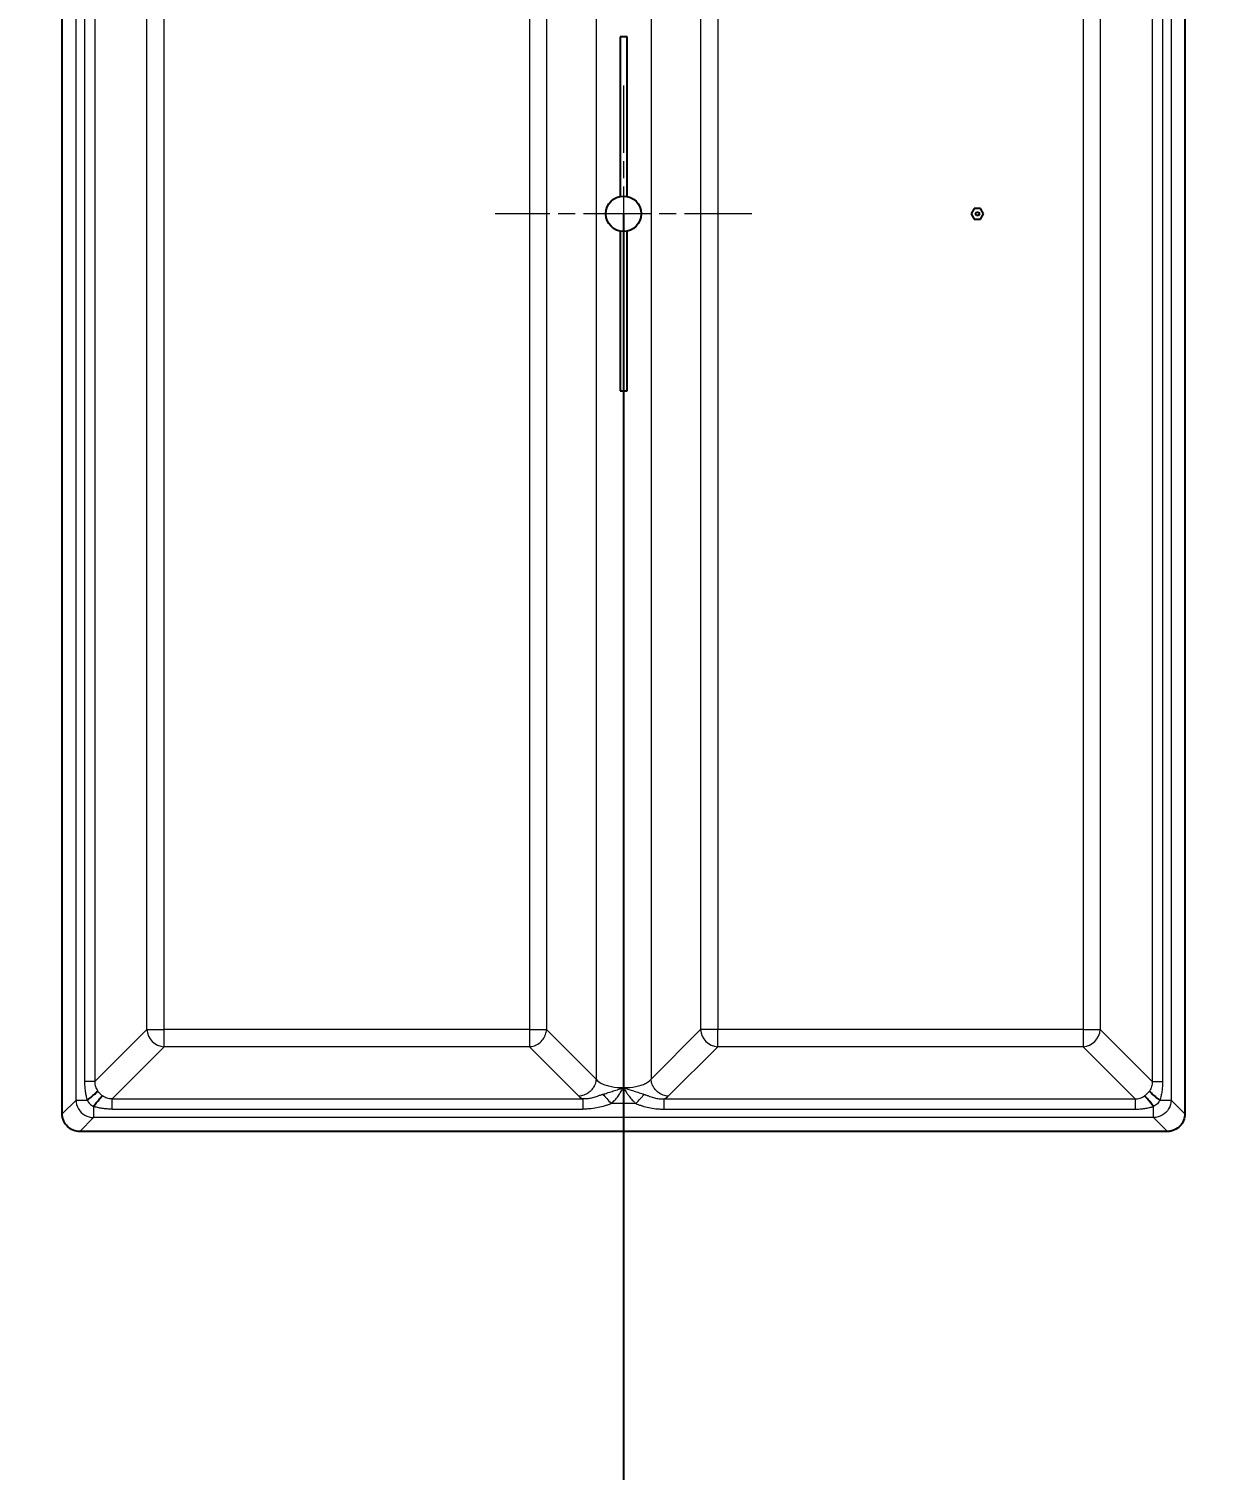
# Model space of a CAD drawing. Header units: millimetres. Extents: x 0 to 1486, y 0 to 1051.
# Drawn here: x 679.69 to 713.67, y 161.74 to 202.48 of the extents above; entities that cross this region are included whole.
import ezdxf

# ---------------------------------------------------------------- set-up
doc = ezdxf.new("R2010")
doc.units = ezdxf.units.MM
doc.header["$LTSCALE"] = 1.25
doc.linetypes.add('CHAIN', pattern=[0.3543, 0.2362, -0.0295, 0.0591, -0.0295])
for name, color, linetype, lineweight, true_color in [('Bemaßungen(DIN)', 7, 'Continuous', 5, 0x262659), ('Mittelpunktmarkierung(DIN)', 7, 'Continuous', 9, 0x262659), ('Sichtbare Kanten(DIN)', 7, 'Continuous', 25, 0x262659), ('Sichtbare tangentiale Kanten(DIN)', 7, 'Continuous', 15, 0x1a1a3e)]:
    doc.layers.add(name, color=color, linetype=linetype, lineweight=lineweight, true_color=true_color)
doc.styles.add('Aktuell-DINGroßer Text', font='arial.ttf')
doc.dimstyles.new('STANDARD-DIN', dxfattribs={"dimscale": 1.25, "dimtxt": 5.25, "dimasz": 2.5, "dimexe": 3.175, "dimexo": 0, "dimgap": 0.8, "dimtad": 1, "dimrnd": 1e-08, "dimtxsty": 'Aktuell-DINGroßer Text', "dimcen": 0.09, "dimdle": 10, "dimclrd": 256, "dimclre": 256, "dimclrt": 256, "dimazin": 2, "dimtfac": 0.666667, "dimtmove": 0, "dimatfit": 3, "dimfxl": 1, "dimtolj": 1, "dimlwd": 25, "dimlwe": 25, "dimarcsym": 0})

# ---------------------------------------------------------------- blocks, each defined once
blk = doc.blocks.new('_DotSmall')
at = {"color": 0, "linetype": 'ByBlock', "const_width": 0.5}
blk.add_lwpolyline([(-0.0625, 0, 1), (0.0625, 0, 1)], format="xyb", close=True, dxfattribs=at)
blk = doc.blocks.new('*D113')
at = {"layer": 'Bemaßungen(DIN)', "color": 250, "linetype": 'Continuous', "lineweight": 25, "true_color": 0x3f3f3f, "transparency": 16777216}
for p, q in [((662.998, 197.249), (662.998, 74.53)), ((696.498, 197.249), (696.498, 74.53)), ((662.998, 78.499), (696.498, 78.499))]:
    blk.add_line(p, q, dxfattribs=at)
at = {"layer": 'Defpoints', "color": 0, "linetype": 'Continuous', "transparency": 16777216}
for p in [(662.998, 197.249), (696.498, 197.249), (696.498, 78.499)]:
    blk.add_point(p, dxfattribs=at)
at = {"layer": 'Bemaßungen(DIN)', "color": 250, "linetype": 'Continuous', "lineweight": 25, "true_color": 0x3f3f3f, "transparency": 16777216, "xscale": 3.125, "yscale": 3.125, "zscale": 3.125, "rotation": 180}
blk.add_blockref('_DotSmall', (662.998, 78.499), dxfattribs=at)
at = {"layer": 'Bemaßungen(DIN)', "color": 250, "linetype": 'Continuous', "lineweight": 25, "true_color": 0x3f3f3f, "transparency": 16777216, "xscale": 3.125, "yscale": 3.125, "zscale": 3.125}
blk.add_blockref('_DotSmall', (696.498, 78.499), dxfattribs=at)
at = {"layer": 'Bemaßungen(DIN)', "color": 179, "linetype": 'Continuous', "lineweight": 25, "true_color": 0x262659, "transparency": 16777216, "insert": (665.668, 87.386), "char_height": 6.5625, "attachment_point": 1, "style": 'Aktuell-DINGroßer Text'}
blk.add_mtext('\\A1;33,5{\\H4.375;±0,1}', dxfattribs=at)
blk = doc.blocks.new('*D114')
at = {"layer": 'Bemaßungen(DIN)', "color": 250, "linetype": 'Continuous', "lineweight": 25, "true_color": 0x3f3f3f, "transparency": 16777216}
for p, q in [((696.498, 197.249), (696.498, 74.53)), ((729.998, 197.249), (729.998, 74.53)), ((696.498, 78.499), (729.998, 78.499))]:
    blk.add_line(p, q, dxfattribs=at)
at = {"layer": 'Defpoints', "color": 0, "linetype": 'Continuous', "transparency": 16777216}
for p in [(696.498, 197.249), (729.998, 197.249), (729.998, 78.499)]:
    blk.add_point(p, dxfattribs=at)
at = {"layer": 'Bemaßungen(DIN)', "color": 250, "linetype": 'Continuous', "lineweight": 25, "true_color": 0x3f3f3f, "transparency": 16777216, "xscale": 3.125, "yscale": 3.125, "zscale": 3.125, "rotation": 180}
blk.add_blockref('_DotSmall', (696.498, 78.499), dxfattribs=at)
at = {"layer": 'Bemaßungen(DIN)', "color": 250, "linetype": 'Continuous', "lineweight": 25, "true_color": 0x3f3f3f, "transparency": 16777216, "xscale": 3.125, "yscale": 3.125, "zscale": 3.125}
blk.add_blockref('_DotSmall', (729.998, 78.499), dxfattribs=at)
at = {"layer": 'Bemaßungen(DIN)', "color": 179, "linetype": 'Continuous', "lineweight": 25, "true_color": 0x262659, "transparency": 16777216, "insert": (699.168, 87.386), "char_height": 6.5625, "attachment_point": 1, "style": 'Aktuell-DINGroßer Text'}
blk.add_mtext('\\A1;33,5{\\H4.375;±0,1}', dxfattribs=at)

msp = doc.modelspace()

# ---------------------------------------------------------------- linework, layer by layer
at = {"layer": 'Mittelpunktmarkierung(DIN)', "linetype": 'CHAIN', "ltscale": 6.444903}
for p, q in [((696.4985, 200.8739), (696.4985, 193.6239)), ((700.1235, 197.2489), (692.8735, 197.2489))]:
    msp.add_line(p, q, dxfattribs=at)
at = {"layer": 'Sichtbare Kanten(DIN)'}
for p, q in [((680.6335, 171.809), (680.6335, 222.6887)), ((712.3635, 222.6887), (712.3635, 171.809)), ((696.3985, 202.2489), (696.3985, 197.7388)), ((696.5985, 202.2489), (696.3985, 202.2489)), ((696.5985, 197.7388), (696.5985, 202.2489)), ((706.4119, 197.3989), (706.3253, 197.2489)), ((706.3253, 197.2489), (706.4119, 197.0989)), ((706.5851, 197.3989), (706.4119, 197.3989)), ((706.4407, 197.2489), (706.4696, 197.2989)), ((706.4696, 197.1989), (706.4407, 197.2489)), ((706.4696, 197.2989), (706.5273, 197.2989)), ((706.5273, 197.1989), (706.4696, 197.1989)), ((706.5273, 197.2989), (706.5562, 197.2489)), ((706.5562, 197.2489), (706.5273, 197.1989)), ((706.6717, 197.2489), (706.5851, 197.3989)), ((706.5851, 197.0989), (706.6717, 197.2489)), ((696.3985, 196.759), (696.3985, 192.2489)), ((696.5985, 192.2489), (696.5985, 196.759)), ((706.4119, 197.0989), (706.5851, 197.0989)), ((696.3985, 192.2489), (696.5985, 192.2489)), ((711.8683, 171.3139), (681.1286, 171.3139))]:
    msp.add_line(p, q, dxfattribs=at)
msp.add_circle((696.4985, 197.2489), 0.5, dxfattribs=at)
for points, knots in [([(681.3397, 172.1991), (681.3555, 172.2108), (681.3711, 172.2224), (681.3864, 172.234), (681.4054, 172.2485), (681.424, 172.2629), (681.4417, 172.2769), (681.4524, 172.2854), (681.4628, 172.2937), (681.4728, 172.3019), (681.493, 172.3183), (681.5119, 172.3341), (681.5292, 172.3492), (681.5466, 172.3642), (681.5623, 172.3784), (681.5763, 172.3916), (681.5833, 172.3982), (681.5898, 172.4045), (681.5959, 172.4106), (681.6059, 172.4206), (681.6147, 172.4299), (681.622, 172.4383), (681.6279, 172.4451), (681.6328, 172.4512), (681.6368, 172.4567)], [-1.0769104, -1.0769104, -1.0769104, -1.0769104, -0.9572537, -0.9572537, -0.9572537, -0.8077, -0.8077, -0.8077, -0.7179403, -0.7179403, -0.7179403, -0.5384552, -0.5384552, -0.5384552, -0.3589701, -0.3589701, -0.3589701, -0.2692104, -0.2692104, -0.2692104, -0.1196567, -0.1196567, -0.1196567, 0, 0, 0, 0]), ([(681.5187, 172.0201), (681.5304, 172.0359), (681.542, 172.0515), (681.5536, 172.0668), (681.5681, 172.0858), (681.5825, 172.1044), (681.5965, 172.1221), (681.605, 172.1328), (681.6133, 172.1432), (681.6215, 172.1532), (681.6379, 172.1734), (681.6537, 172.1923), (681.6687, 172.2096), (681.6838, 172.227), (681.698, 172.2427), (681.7112, 172.2567), (681.7178, 172.2637), (681.7241, 172.2702), (681.7302, 172.2763), (681.7402, 172.2863), (681.7495, 172.2951), (681.7579, 172.3024), (681.7647, 172.3083), (681.7708, 172.3132), (681.7763, 172.3172)], [-1.0769104, -1.0769104, -1.0769104, -1.0769104, -0.9572537, -0.9572537, -0.9572537, -0.8077, -0.8077, -0.8077, -0.7179403, -0.7179403, -0.7179403, -0.5384552, -0.5384552, -0.5384552, -0.3589701, -0.3589701, -0.3589701, -0.2692104, -0.2692104, -0.2692104, -0.1196567, -0.1196567, -0.1196567, 0, 0, 0, 0]), ([(711.4782, 172.0201), (711.4666, 172.0359), (711.4549, 172.0515), (711.4433, 172.0668), (711.4288, 172.0858), (711.4145, 172.1044), (711.4004, 172.1221), (711.392, 172.1328), (711.3836, 172.1432), (711.3754, 172.1532), (711.359, 172.1734), (711.3432, 172.1923), (711.3282, 172.2096), (711.3131, 172.227), (711.2989, 172.2427), (711.2857, 172.2567), (711.2791, 172.2637), (711.2728, 172.2702), (711.2668, 172.2763), (711.2567, 172.2863), (711.2474, 172.2951), (711.239, 172.3024), (711.2323, 172.3083), (711.2261, 172.3132), (711.2206, 172.3172)], [-1.0769104, -1.0769104, -1.0769104, -1.0769104, -0.9572537, -0.9572537, -0.9572537, -0.8077, -0.8077, -0.8077, -0.7179403, -0.7179403, -0.7179403, -0.5384552, -0.5384552, -0.5384552, -0.3589701, -0.3589701, -0.3589701, -0.2692104, -0.2692104, -0.2692104, -0.1196567, -0.1196567, -0.1196567, 0, 0, 0, 0]), ([(711.6573, 172.1991), (711.6414, 172.2108), (711.6258, 172.2224), (711.6106, 172.234), (711.5915, 172.2485), (711.573, 172.2629), (711.5552, 172.2769), (711.5445, 172.2854), (711.5342, 172.2937), (711.5241, 172.3019), (711.5039, 172.3183), (711.485, 172.3341), (711.4677, 172.3492), (711.4504, 172.3642), (711.4346, 172.3784), (711.4206, 172.3916), (711.4136, 172.3982), (711.4071, 172.4045), (711.4011, 172.4106), (711.391, 172.4206), (711.3822, 172.4299), (711.3749, 172.4383), (711.369, 172.4451), (711.3641, 172.4512), (711.3601, 172.4567)], [-1.0769104, -1.0769104, -1.0769104, -1.0769104, -0.9572537, -0.9572537, -0.9572537, -0.8077, -0.8077, -0.8077, -0.7179403, -0.7179403, -0.7179403, -0.5384552, -0.5384552, -0.5384552, -0.3589701, -0.3589701, -0.3589701, -0.2692104, -0.2692104, -0.2692104, -0.1196567, -0.1196567, -0.1196567, 0, 0, 0, 0]), ([(681.1286, 171.3139), (681.0646, 171.3139), (681.0002, 171.3263), (680.8823, 171.3741), (680.8286, 171.4091), (680.7377, 171.4972), (680.701, 171.5501), (680.6616, 171.6397), (680.6511, 171.6727), (680.6371, 171.7401), (680.6335, 171.7746), (680.6335, 171.809)], [0, 0, 0, 0, 0.019193526, 0.019193526, 0.038166014, 0.038166014, 0.057250771, 0.057250771, 0.067667509, 0.067667509, 0.078108379, 0.078108379, 0.078108379, 0.078108379]), ([(712.3635, 171.809), (712.3635, 171.745), (712.351, 171.6806), (712.3033, 171.5627), (712.2683, 171.509), (712.1801, 171.4181), (712.1272, 171.3814), (712.0376, 171.342), (712.0046, 171.3315), (711.9372, 171.3175), (711.9028, 171.3139), (711.8683, 171.3139)], [0, 0, 0, 0, 0.019193526, 0.019193526, 0.038166014, 0.038166014, 0.057250771, 0.057250771, 0.067667509, 0.067667509, 0.078108379, 0.078108379, 0.078108379, 0.078108379])]:
    msp.add_open_spline(points, degree=3, knots=knots, dxfattribs=at)
at = {"layer": 'Sichtbare tangentiale Kanten(DIN)'}
for p, q in [((681.0236, 172.1991), (681.0236, 222.2986)), ((711.9734, 222.2986), (711.9734, 172.1991)), ((681.2644, 221.7758), (681.2644, 172.722)), ((681.556, 221.7758), (681.556, 172.722)), ((695.7216, 221.7024), (695.7216, 172.7953)), ((697.2753, 221.7024), (697.2753, 172.7953)), ((711.4409, 221.7758), (711.4409, 172.722)), ((711.7325, 221.7758), (711.7325, 172.722)), ((683.0271, 174.193), (683.0271, 220.3047)), ((683.5126, 174.193), (683.5126, 220.3047)), ((693.8365, 220.3047), (693.8365, 174.193)), ((694.3221, 220.3047), (694.3221, 174.193)), ((698.6749, 220.3047), (698.6749, 174.193)), ((699.1604, 220.3047), (699.1604, 174.193)), ((709.4843, 220.3047), (709.4843, 174.193)), ((709.9699, 220.3047), (709.9699, 174.193)), ((681.556, 172.722), (683.0271, 174.193)), ((683.0271, 174.193), (683.5126, 174.193)), ((693.8365, 174.193), (683.5126, 174.193)), ((683.5126, 173.7075), (683.5126, 174.193)), ((693.8365, 174.193), (693.8365, 173.7075)), ((693.8365, 174.193), (694.3221, 174.193)), ((694.3221, 174.193), (695.7216, 172.7953)), ((698.6749, 174.193), (697.2753, 172.7953)), ((699.1604, 174.193), (698.6749, 174.193)), ((709.4843, 174.193), (699.1604, 174.193)), ((699.1604, 173.7075), (699.1604, 174.193)), ((709.4843, 174.193), (709.9699, 174.193)), ((709.4843, 174.193), (709.4843, 173.7075)), ((711.4409, 172.722), (709.9699, 174.193)), ((682.0416, 172.2364), (683.5126, 173.7075)), ((693.8365, 173.7075), (683.5126, 173.7075)), ((693.8365, 173.7075), (695.2361, 172.3097)), ((699.1604, 173.7075), (697.7608, 172.3097)), ((709.4843, 173.7075), (699.1604, 173.7075)), ((710.9553, 172.2364), (709.4843, 173.7075)), ((681.556, 172.722), (681.2644, 172.722)), ((711.4409, 172.722), (711.7325, 172.722)), ((680.6335, 171.809), (681.0236, 172.1991)), ((682.0416, 172.2364), (695.35, 172.2364)), ((682.0416, 171.9449), (682.0416, 172.2364)), ((682.0416, 171.9449), (695.35, 171.9449)), ((695.35, 172.2364), (695.35, 171.9449)), ((696.8459, 172.1001), (696.1512, 172.1001)), ((697.647, 172.2364), (710.9553, 172.2364)), ((697.647, 171.9449), (697.647, 172.2364)), ((697.647, 171.9449), (710.9553, 171.9449)), ((710.9553, 172.2364), (710.9553, 171.9449)), ((711.6573, 172.1991), (711.9734, 172.1991)), ((712.3635, 171.809), (711.9734, 172.1991)), ((681.1286, 171.3139), (681.5187, 171.704)), ((711.4782, 171.704), (681.5187, 171.704)), ((711.8683, 171.3139), (711.4782, 171.704))]:
    msp.add_line(p, q, dxfattribs=at)
for centre, major_axis, ratio, start_param, end_param in [((683.5126, 174.193), (0.3536, -0.3536), 0.9446321, 3.9554703, 5.4693077), ((699.1604, 174.193), (0.3533, -0.3538), 0.9445654, 3.9561594, 5.4699263), ((709.4843, 174.193), (-0.3536, -0.3536), 0.9446321, 0.8138776, 2.327715), ((696.1512, 172.1001), (0.3344, -0.3717), 0.0000692, 3.9311732, 4.7123471), ((696.8458, 172.1), (0.3343, 0.3717), 0.0000692, 4.7125872, 5.493443), ((696.2928, 172.3683), (1.094, -0.0179), 0.2634519, 3.4077328, 3.677844), ((696.7041, 172.3683), (1.094, 0.0179), 0.2634519, 5.746934, 6.0170452)]:
    msp.add_ellipse(centre, major_axis=major_axis, ratio=ratio, start_param=start_param, end_param=end_param, dxfattribs=at)
for points, knots in [([(693.8365, 173.7075), (693.8482, 173.7081), (693.8599, 173.7092), (693.8716, 173.7107), (693.8949, 173.7138), (693.918, 173.7185), (693.9409, 173.7248), (693.9665, 173.7319), (693.9918, 173.741), (694.0162, 173.7521), (694.0244, 173.7557), (694.0324, 173.7597), (694.0404, 173.7638), (694.0881, 173.7885), (694.1322, 173.8208), (694.1705, 173.8591), (694.2087, 173.8973), (694.241, 173.9414), (694.2657, 173.9892), (694.2699, 173.9971), (694.2738, 174.0052), (694.2775, 174.0133), (694.2885, 174.0378), (694.2977, 174.063), (694.3048, 174.0887), (694.3111, 174.1115), (694.3158, 174.1347), (694.3188, 174.158), (694.3203, 174.1697), (694.3214, 174.1813), (694.3221, 174.193)], [0, 0, 0, 0, 0.0720856, 0.0720856, 0.0720856, 0.2162567, 0.2162567, 0.2162567, 0.3784425, 0.3784425, 0.3784425, 0.4325134, 0.4325134, 0.4325134, 0.7568985, 0.7568985, 0.7568985, 1.0812835, 1.0812835, 1.0812835, 1.1353545, 1.1353545, 1.1353545, 1.2975402, 1.2975402, 1.2975402, 1.4417114, 1.4417114, 1.4417114, 1.5137969, 1.5137969, 1.5137969, 1.5137969]), ([(681.2644, 172.722), (681.2645, 172.7103), (681.2646, 172.6986), (681.2648, 172.6869), (681.2649, 172.6752), (681.2653, 172.6635), (681.2657, 172.6519), (681.2665, 172.6286), (681.2677, 172.6054), (681.2693, 172.5823), (681.2726, 172.5363), (681.2774, 172.4909), (681.2838, 172.4468), (681.2902, 172.4025), (681.2982, 172.3595), (681.3076, 172.3181), (681.3123, 172.2975), (681.3174, 172.2772), (681.3227, 172.2573), (681.3254, 172.2474), (681.3281, 172.2376), (681.3309, 172.2279), (681.3338, 172.2182), (681.3367, 172.2086), (681.3397, 172.1991)], [0, 0, 0, 0, 0.03321382, 0.03321382, 0.03321382, 0.06641125, 0.06641125, 0.06641125, 0.13277377, 0.13277377, 0.13277377, 0.26517816, 0.26517816, 0.26517816, 0.3981672, 0.3981672, 0.3981672, 0.46455773, 0.46455773, 0.46455773, 0.4977404, 0.4977404, 0.4977404, 0.53089997, 0.53089997, 0.53089997, 0.53089997]), ([(681.556, 172.722), (681.5535, 172.6727), (681.5655, 172.5764), (681.6094, 172.4941), (681.6368, 172.4567)], [0, 0, 0, 0, 0.14249094, 0.285274, 0.285274, 0.285274, 0.285274]), ([(695.7216, 172.7953), (695.7209, 172.7836), (695.7198, 172.7719), (695.7183, 172.7603), (695.7153, 172.737), (695.7106, 172.7138), (695.7043, 172.691), (695.6972, 172.6653), (695.6881, 172.64), (695.677, 172.6156), (695.6733, 172.6075), (695.6694, 172.5994), (695.6653, 172.5914), (695.6488, 172.5596), (695.6289, 172.5294), (695.6062, 172.5015), (695.5948, 172.4875), (695.5828, 172.4741), (695.57, 172.4613), (695.5573, 172.4486), (695.5439, 172.4365), (695.5299, 172.4251), (695.495, 172.3967), (695.4565, 172.3728), (695.4158, 172.3543), (695.3913, 172.3433), (695.3661, 172.3341), (695.3404, 172.327), (695.3176, 172.3207), (695.2944, 172.316), (695.2711, 172.313), (695.2594, 172.3115), (695.2478, 172.3104), (695.2361, 172.3097)], [-1.5137969, -1.5137969, -1.5137969, -1.5137969, -1.4417114, -1.4417114, -1.4417114, -1.2975402, -1.2975402, -1.2975402, -1.1353545, -1.1353545, -1.1353545, -1.0812835, -1.0812835, -1.0812835, -0.8650268, -0.8650268, -0.8650268, -0.7568985, -0.7568985, -0.7568985, -0.6487701, -0.6487701, -0.6487701, -0.3784425, -0.3784425, -0.3784425, -0.2162567, -0.2162567, -0.2162567, -0.0720856, -0.0720856, -0.0720856, 0, 0, 0, 0]), ([(695.7216, 172.7953), (695.7428, 172.761), (695.7785, 172.7281), (695.8265, 172.6983), (695.8425, 172.6884), (695.8598, 172.6788), (695.8785, 172.6697), (695.9158, 172.6514), (695.9583, 172.6348), (696.0049, 172.6203), (696.0515, 172.6057), (696.1023, 172.5932), (696.1557, 172.5831), (696.2625, 172.5629), (696.3803, 172.5523), (696.4985, 172.5523)], [-1.0975594, -1.0975594, -1.0975594, -1.0975594, -0.8232491, -0.8232491, -0.8232491, -0.7317063, -0.7317063, -0.7317063, -0.5486389, -0.5486389, -0.5486389, -0.3658531, -0.3658531, -0.3658531, 0, 0, 0, 0]), ([(696.4985, 172.5523), (696.6166, 172.5523), (696.7344, 172.5629), (696.8412, 172.5831), (696.8946, 172.5932), (696.9454, 172.6057), (696.992, 172.6203), (697.0387, 172.6348), (697.0811, 172.6514), (697.1184, 172.6697), (697.1371, 172.6788), (697.1544, 172.6884), (697.1704, 172.6983), (697.2184, 172.7281), (697.2541, 172.761), (697.2753, 172.7953)], [0, 0, 0, 0, 0.3658531, 0.3658531, 0.3658531, 0.5486389, 0.5486389, 0.5486389, 0.7317063, 0.7317063, 0.7317063, 0.8232491, 0.8232491, 0.8232491, 1.0975594, 1.0975594, 1.0975594, 1.0975594]), ([(697.7608, 172.3097), (697.7492, 172.3104), (697.7375, 172.3115), (697.7258, 172.313), (697.7025, 172.316), (697.6793, 172.3207), (697.6565, 172.327), (697.6308, 172.3341), (697.6056, 172.3433), (697.5812, 172.3543), (697.5404, 172.3728), (697.5019, 172.3967), (697.467, 172.4251), (697.453, 172.4365), (697.4396, 172.4486), (697.4269, 172.4613), (697.4142, 172.4741), (697.4021, 172.4875), (697.3907, 172.5015), (697.368, 172.5294), (697.3481, 172.5596), (697.3316, 172.5914), (697.3275, 172.5994), (697.3236, 172.6075), (697.3199, 172.6156), (697.3088, 172.64), (697.2997, 172.6653), (697.2926, 172.691), (697.2863, 172.7138), (697.2816, 172.737), (697.2786, 172.7603), (697.2771, 172.7719), (697.276, 172.7836), (697.2753, 172.7953)], [-1.5137969, -1.5137969, -1.5137969, -1.5137969, -1.4417114, -1.4417114, -1.4417114, -1.2975402, -1.2975402, -1.2975402, -1.1353545, -1.1353545, -1.1353545, -0.8650268, -0.8650268, -0.8650268, -0.7568985, -0.7568985, -0.7568985, -0.6487701, -0.6487701, -0.6487701, -0.4325134, -0.4325134, -0.4325134, -0.3784425, -0.3784425, -0.3784425, -0.2162567, -0.2162567, -0.2162567, -0.0720856, -0.0720856, -0.0720856, 0, 0, 0, 0]), ([(711.4409, 172.722), (711.4434, 172.6727), (711.4315, 172.5764), (711.3875, 172.4941), (711.3601, 172.4567)], [0, 0, 0, 0, 0.14249094, 0.285274, 0.285274, 0.285274, 0.285274]), ([(711.7325, 172.722), (711.7324, 172.7103), (711.7324, 172.6986), (711.7322, 172.6869), (711.732, 172.6752), (711.7317, 172.6635), (711.7312, 172.6519), (711.7304, 172.6286), (711.7292, 172.6054), (711.7276, 172.5823), (711.7244, 172.5363), (711.7195, 172.4909), (711.7131, 172.4468), (711.7067, 172.4025), (711.6987, 172.3595), (711.6893, 172.3181), (711.6846, 172.2975), (711.6796, 172.2772), (711.6742, 172.2573), (711.6716, 172.2474), (711.6688, 172.2376), (711.666, 172.2279), (711.6631, 172.2182), (711.6602, 172.2086), (711.6573, 172.1991)], [0, 0, 0, 0, 0.03321382, 0.03321382, 0.03321382, 0.06641125, 0.06641125, 0.06641125, 0.13277377, 0.13277377, 0.13277377, 0.26517816, 0.26517816, 0.26517816, 0.3981672, 0.3981672, 0.3981672, 0.46455773, 0.46455773, 0.46455773, 0.4977404, 0.4977404, 0.4977404, 0.53089997, 0.53089997, 0.53089997, 0.53089997]), ([(681.6368, 172.4567), (681.6559, 172.4308), (681.6986, 172.3799), (681.7494, 172.337), (681.7763, 172.3172)], [0, 0, 0, 0, 0.09759049, 0.19891575, 0.19891575, 0.19891575, 0.19891575]), ([(682.0416, 172.2364), (681.9923, 172.2339), (681.896, 172.2459), (681.8137, 172.2898), (681.7763, 172.3172)], [0, 0, 0, 0, 0.14249094, 0.285274, 0.285274, 0.285274, 0.285274]), ([(695.9157, 172.3618), (695.9084, 172.3594), (695.9012, 172.357), (695.8941, 172.3546), (695.887, 172.3523), (695.8801, 172.3499), (695.8734, 172.3475), (695.8598, 172.3428), (695.8467, 172.338), (695.8339, 172.3334), (695.8057, 172.323), (695.7793, 172.3129), (695.7534, 172.3034), (695.7089, 172.2872), (695.666, 172.2728), (695.6229, 172.2615), (695.5809, 172.2505), (695.5386, 172.2426), (695.4961, 172.2381), (695.4703, 172.2354), (695.4443, 172.234), (695.4184, 172.2338), (695.407, 172.2337), (695.3955, 172.2339), (695.3841, 172.2344), (695.3727, 172.2348), (695.3613, 172.2356), (695.35, 172.2364)], [0, 0, 0, 0, 0.01897228, 0.01897228, 0.01897228, 0.03796594, 0.03796594, 0.03796594, 0.07600353, 0.07600353, 0.07600353, 0.16039524, 0.16039524, 0.16039524, 0.30539712, 0.30539712, 0.30539712, 0.44668431, 0.44668431, 0.44668431, 0.53247752, 0.53247752, 0.53247752, 0.57051482, 0.57051482, 0.57051482, 0.60860001, 0.60860001, 0.60860001, 0.60860001]), ([(695.9157, 172.3618), (695.9251, 172.3648), (695.9345, 172.3678), (695.944, 172.3709), (695.9536, 172.3741), (695.9633, 172.3772), (695.9731, 172.3804), (695.9927, 172.3869), (696.0129, 172.3935), (696.0338, 172.4004), (696.0769, 172.4146), (696.1231, 172.4298), (696.1735, 172.446), (696.2206, 172.461), (696.2712, 172.4769), (696.3247, 172.4942), (696.3523, 172.5031), (696.3807, 172.5123), (696.4098, 172.522), (696.4243, 172.5268), (696.4389, 172.5318), (696.4537, 172.5368), (696.4685, 172.5419), (696.4835, 172.547), (696.4985, 172.5523)], [0, 0, 0, 0, 0.0397614, 0.0397614, 0.0397614, 0.07945706, 0.07945706, 0.07945706, 0.15871475, 0.15871475, 0.15871475, 0.32258978, 0.32258978, 0.32258978, 0.4758974, 0.4758974, 0.4758974, 0.55516805, 0.55516805, 0.55516805, 0.59470833, 0.59470833, 0.59470833, 0.634183, 0.634183, 0.634183, 0.634183]), ([(696.1512, 172.1001), (696.1599, 172.1081), (696.1688, 172.1161), (696.1774, 172.1243), (696.1861, 172.1325), (696.1947, 172.1409), (696.2031, 172.1493), (696.22, 172.1661), (696.2365, 172.1834), (696.2525, 172.201), (696.2858, 172.2376), (696.3173, 172.2758), (696.3471, 172.3152), (696.3749, 172.352), (696.4003, 172.3906), (696.4251, 172.4294), (696.4379, 172.4495), (696.4505, 172.4698), (696.4628, 172.4902), (696.469, 172.5004), (696.4751, 172.5107), (696.481, 172.521), (696.487, 172.5314), (696.4928, 172.5418), (696.4985, 172.5523)], [0, 0, 0, 0, 0.03572785, 0.03572785, 0.03572785, 0.07149694, 0.07149694, 0.07149694, 0.14312062, 0.14312062, 0.14312062, 0.29141532, 0.29141532, 0.29141532, 0.42964001, 0.42964001, 0.42964001, 0.50120862, 0.50120862, 0.50120862, 0.53702584, 0.53702584, 0.53702584, 0.57289678, 0.57289678, 0.57289678, 0.57289678]), ([(696.4985, 172.5523), (696.6005, 172.5166), (696.7642, 172.4654), (696.9475, 172.4059), (697.0382, 172.3756), (697.0812, 172.3617)], [0, 0, 0, 0, 0.26896933, 0.45156768, 0.63416604, 0.63416604, 0.63416604, 0.63416604]), ([(696.4985, 172.5523), (696.5042, 172.5418), (696.5099, 172.5313), (696.5159, 172.521), (696.5218, 172.5107), (696.5279, 172.5004), (696.534, 172.4902), (696.5463, 172.4697), (696.5588, 172.4494), (696.5716, 172.4292), (696.5893, 172.4011), (696.6075, 172.3732), (696.627, 172.3462), (696.6355, 172.3344), (696.6441, 172.3228), (696.6529, 172.3112), (696.6818, 172.2732), (696.7123, 172.2363), (696.7445, 172.201), (696.7606, 172.1834), (696.7771, 172.1661), (696.794, 172.1492), (696.8024, 172.1408), (696.8109, 172.1325), (696.8196, 172.1243), (696.8283, 172.1161), (696.8371, 172.1081), (696.8459, 172.1001)], [0, 0, 0, 0, 0.0358734, 0.0358734, 0.0358734, 0.07170528, 0.07170528, 0.07170528, 0.14331927, 0.14331927, 0.14331927, 0.24303125, 0.24303125, 0.24303125, 0.28653163, 0.28653163, 0.28653163, 0.42986368, 0.42986368, 0.42986368, 0.50150264, 0.50150264, 0.50150264, 0.53727834, 0.53727834, 0.53727834, 0.5730102, 0.5730102, 0.5730102, 0.5730102]), ([(697.0812, 172.3617), (697.0885, 172.3593), (697.0957, 172.3569), (697.1028, 172.3546), (697.1099, 172.3522), (697.1168, 172.3498), (697.1236, 172.3475), (697.1372, 172.3427), (697.1503, 172.338), (697.163, 172.3333), (697.1912, 172.323), (697.2176, 172.3129), (697.2436, 172.3034), (697.2881, 172.2871), (697.331, 172.2727), (697.3741, 172.2615), (697.4161, 172.2505), (697.4584, 172.2426), (697.5009, 172.2381), (697.5267, 172.2354), (697.5526, 172.234), (697.5785, 172.2338), (697.5899, 172.2337), (697.6014, 172.2339), (697.6128, 172.2344), (697.6242, 172.2348), (697.6356, 172.2356), (697.647, 172.2364)], [0, 0, 0, 0, 0.01897293, 0.01897293, 0.01897293, 0.03796717, 0.03796717, 0.03796717, 0.07600559, 0.07600559, 0.07600559, 0.16042953, 0.16042953, 0.16042953, 0.30545971, 0.30545971, 0.30545971, 0.44674818, 0.44674818, 0.44674818, 0.53248555, 0.53248555, 0.53248555, 0.57052339, 0.57052339, 0.57052339, 0.60860904, 0.60860904, 0.60860904, 0.60860904]), ([(710.9553, 172.2364), (711.0046, 172.2339), (711.1009, 172.2459), (711.1832, 172.2898), (711.2206, 172.3172)], [0, 0, 0, 0, 0.14249094, 0.285274, 0.285274, 0.285274, 0.285274]), ([(711.3601, 172.4567), (711.341, 172.4308), (711.2983, 172.3799), (711.2475, 172.337), (711.2206, 172.3172)], [0, 0, 0, 0, 0.09759049, 0.19891575, 0.19891575, 0.19891575, 0.19891575]), ([(681.0236, 172.1991), (681.0261, 172.1991), (681.0299, 172.1991), (681.0349, 172.1991), (681.0417, 172.1991), (681.0508, 172.1991), (681.0621, 172.1991), (681.0672, 172.1991), (681.0727, 172.1991), (681.0786, 172.1991), (681.0953, 172.1991), (681.1153, 172.1991), (681.1381, 172.1991), (681.1541, 172.1991), (681.1716, 172.1991), (681.1901, 172.1991), (681.2071, 172.1991), (681.225, 172.1991), (681.2436, 172.1991), (681.2577, 172.1991), (681.2722, 172.1991), (681.287, 172.1991), (681.3042, 172.1991), (681.3218, 172.1991), (681.3397, 172.1991)], [0, 0, 0, 0, 0.1366456, 0.1366456, 0.1366456, 0.3250932, 0.3250932, 0.3250932, 0.4099368, 0.4099368, 0.4099368, 0.6502295, 0.6502295, 0.6502295, 0.8198736, 0.8198736, 0.8198736, 0.9753762, 0.9753762, 0.9753762, 1.0931648, 1.0931648, 1.0931648, 1.2298104, 1.2298104, 1.2298104, 1.2298104]), ([(681.3397, 172.1991), (681.348, 172.182), (681.3669, 172.1467), (681.4079, 172.0936), (681.4626, 172.0493), (681.4996, 172.0294), (681.5187, 172.0201)], [0, 0, 0, 0, 0.06385433, 0.1271103, 0.18750841, 0.25908506, 0.25908506, 0.25908506, 0.25908506]), ([(682.0416, 171.9449), (682.0299, 171.9449), (682.0182, 171.945), (682.0065, 171.9452), (681.9948, 171.9453), (681.9831, 171.9457), (681.9715, 171.9461), (681.9482, 171.9469), (681.925, 171.9481), (681.9019, 171.9497), (681.8559, 171.953), (681.8105, 171.9578), (681.7664, 171.9642), (681.7221, 171.9706), (681.6791, 171.9786), (681.6377, 171.988), (681.617, 171.9927), (681.5968, 171.9978), (681.5769, 172.0031), (681.567, 172.0058), (681.5572, 172.0085), (681.5475, 172.0113), (681.5378, 172.0142), (681.5282, 172.0171), (681.5187, 172.0201)], [0, 0, 0, 0, 0.03321382, 0.03321382, 0.03321382, 0.06641125, 0.06641125, 0.06641125, 0.13277377, 0.13277377, 0.13277377, 0.26517816, 0.26517816, 0.26517816, 0.3981672, 0.3981672, 0.3981672, 0.46455773, 0.46455773, 0.46455773, 0.4977404, 0.4977404, 0.4977404, 0.53089995, 0.53089995, 0.53089995, 0.53089995]), ([(681.5187, 172.0201), (681.5187, 171.9996), (681.5187, 171.9334), (681.5187, 171.832), (681.5187, 171.741), (681.5187, 171.7106), (681.5187, 171.704)], [-0.48919907, -0.48919907, -0.48919907, -0.48919907, -0.42706452, -0.28470968, -0.14235484, 0, 0, 0, 0]), ([(696.1512, 172.1001), (696.1441, 172.0973), (696.1372, 172.0945), (696.1302, 172.0917), (696.1232, 172.089), (696.1161, 172.0862), (696.109, 172.0835), (696.0949, 172.078), (696.0806, 172.0727), (696.0662, 172.0673), (696.0373, 172.0568), (696.0078, 172.0465), (695.9775, 172.0369), (695.9742, 172.0358), (695.9709, 172.0348), (695.9676, 172.0337), (695.9093, 172.0156), (695.8479, 171.9995), (695.7834, 171.9864), (695.7205, 171.9736), (695.6547, 171.9636), (695.5871, 171.9567), (695.5824, 171.9562), (695.5778, 171.9557), (695.5731, 171.9553), (695.5365, 171.9518), (695.4995, 171.9492), (695.4622, 171.9474), (695.4436, 171.9466), (695.4249, 171.9459), (695.4062, 171.9455), (695.3875, 171.9451), (695.3687, 171.945), (695.35, 171.9449)], [0, 0, 0, 0, 0.02583351, 0.02583351, 0.02583351, 0.0516036, 0.0516036, 0.0516036, 0.10300036, 0.10300036, 0.10300036, 0.20559562, 0.20559562, 0.20559562, 0.21673382, 0.21673382, 0.21673382, 0.41266739, 0.41266739, 0.41266739, 0.60358148, 0.60358148, 0.60358148, 0.61677746, 0.61677746, 0.61677746, 0.71958411, 0.71958411, 0.71958411, 0.77098124, 0.77098124, 0.77098124, 0.82236981, 0.82236981, 0.82236981, 0.82236981]), ([(696.8459, 172.1001), (696.8529, 172.0973), (696.8599, 172.0945), (696.8669, 172.0917), (696.8739, 172.089), (696.8809, 172.0862), (696.888, 172.0835), (696.9022, 172.078), (696.9164, 172.0727), (696.9309, 172.0673), (696.9597, 172.0567), (696.9892, 172.0465), (697.0195, 172.0368), (697.0228, 172.0358), (697.0261, 172.0347), (697.0295, 172.0337), (697.0877, 172.0155), (697.1491, 171.9995), (697.2137, 171.9864), (697.2765, 171.9736), (697.3423, 171.9636), (697.4099, 171.9567), (697.4146, 171.9562), (697.4192, 171.9557), (697.4239, 171.9553), (697.4604, 171.9518), (697.4974, 171.9492), (697.5347, 171.9474), (697.5533, 171.9466), (697.572, 171.9459), (697.5907, 171.9455), (697.6095, 171.9451), (697.6282, 171.945), (697.647, 171.9449)], [0, 0, 0, 0, 0.02582867, 0.02582867, 0.02582867, 0.05159429, 0.05159429, 0.05159429, 0.10298265, 0.10298265, 0.10298265, 0.20556131, 0.20556131, 0.20556131, 0.21674073, 0.21674073, 0.21674073, 0.4126769, 0.4126769, 0.4126769, 0.60355799, 0.60355799, 0.60355799, 0.61667445, 0.61667445, 0.61667445, 0.7194638, 0.7194638, 0.7194638, 0.77085237, 0.77085237, 0.77085237, 0.82223245, 0.82223245, 0.82223245, 0.82223245]), ([(710.9553, 171.9449), (710.9671, 171.9449), (710.9787, 171.945), (710.9904, 171.9452), (711.0021, 171.9453), (711.0138, 171.9457), (711.0254, 171.9461), (711.0487, 171.9469), (711.072, 171.9481), (711.095, 171.9497), (711.1411, 171.953), (711.1865, 171.9578), (711.2305, 171.9642), (711.2748, 171.9706), (711.3178, 171.9786), (711.3592, 171.988), (711.3799, 171.9927), (711.4001, 171.9978), (711.42, 172.0031), (711.4299, 172.0058), (711.4397, 172.0085), (711.4494, 172.0113), (711.4591, 172.0142), (711.4687, 172.0171), (711.4782, 172.0201)], [0, 0, 0, 0, 0.03321382, 0.03321382, 0.03321382, 0.06641125, 0.06641125, 0.06641125, 0.13277377, 0.13277377, 0.13277377, 0.26517816, 0.26517816, 0.26517816, 0.3981672, 0.3981672, 0.3981672, 0.46455773, 0.46455773, 0.46455773, 0.4977404, 0.4977404, 0.4977404, 0.53089995, 0.53089995, 0.53089995, 0.53089995]), ([(711.6573, 172.1991), (711.6489, 172.182), (711.63, 172.1467), (711.589, 172.0936), (711.5344, 172.0493), (711.4973, 172.0294), (711.4782, 172.0201)], [0, 0, 0, 0, 0.06385433, 0.1271103, 0.18750841, 0.25908506, 0.25908506, 0.25908506, 0.25908506]), ([(711.4782, 171.704), (711.4782, 171.7106), (711.4782, 171.741), (711.4782, 171.832), (711.4782, 171.9334), (711.4782, 171.9996), (711.4782, 172.0201)], [0, 0, 0, 0, 0.14235484, 0.28470968, 0.42706452, 0.48919907, 0.48919907, 0.48919907, 0.48919907])]:
    msp.add_open_spline(points, degree=3, knots=knots, dxfattribs=at)
for points in [[(681.0236, 172.1991), (681.0249, 172.1134), (681.0728, 171.9423), (681.2619, 171.7532), (681.433, 171.7053), (681.5187, 171.704)], [(711.9734, 172.1991), (711.972, 172.1134), (711.9241, 171.9423), (711.735, 171.7532), (711.5639, 171.7053), (711.4782, 171.704)]]:
    msp.add_open_spline(points, degree=3, dxfattribs=at)

# ---------------------------------------------------------------- dimensions: what is measured, and where the dimension line sits
at = {"layer": 'Bemaßungen(DIN)', "color": 250, "linetype": 'Continuous', "lineweight": 25, "true_color": 0x3f3f3f}
for base, p1, p2, picture, middle in [((696.4985, 78.4989), (662.9985, 197.2489), (696.4985, 197.2489), '*D113', (679.761, 78.4989)), ((729.9985, 78.4989), (696.4985, 197.2489), (729.9985, 197.2489), '*D114', (713.261, 78.4989))]:
    dim = msp.add_linear_dim(base=base, p1=p1, p2=p2, angle=180, dimstyle='STANDARD-DIN', override={"dimgap": 0.8, "dimdec": 2, "dimblk1": 'DotSmall', "dimblk2": 'DotSmall', "dimsah": 1, "dimdle": 0, "dimtol": 1, "dimlim": 0, "dimtp": 0.1, "dimtm": 0.1, "dimtdec": 2, "dimtofl": 0, "dimatfit": 1}, dxfattribs=at)
    dim.commit()
    dim.dimension.update_dxf_attribs({"geometry": picture, "text_midpoint": middle, "dimtype": 160})

doc.saveas('drawing.dxf')
